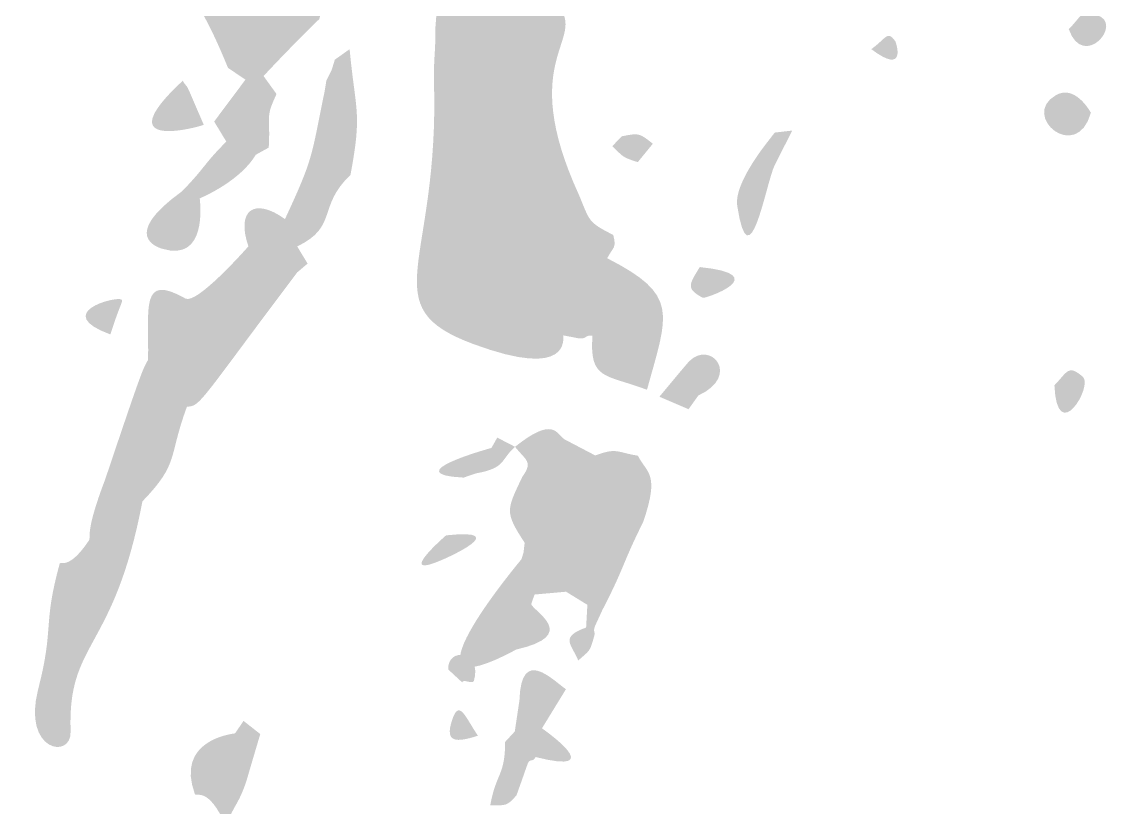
# Model space of a CAD drawing. Header units: millimetres. Extents: x 1296 to 1509, y 27 to 134.
# Drawn here: x 1463.61 to 1481.12, y 63.81 to 76.28 of the extents above; entities that cross this region are included whole.
import ezdxf

# ---------------------------------------------------------------- set-up
doc = ezdxf.new("R2010")
doc.units = ezdxf.units.MM

msp = doc.modelspace()

# ---------------------------------------------------------------- hatches: boundary and pattern name
at = {"true_color": 0x080808, "transparency": 33554687}
h = msp.add_hatch(color=18, dxfattribs=at)
edge = h.paths.add_edge_path(flags=0)
edge.add_spline(control_points=[(1472.139, 78.349), (1472.351, 77.661), (1472.495, 77.614), (1472.078, 77.024), (1471.987, 76.894), (1471.925, 76.769), (1472.119, 76.541), (1472.592, 75.986), (1471.448, 75.72), (1472.455, 73.531), (1472.627, 73.118), (1472.595, 73.104), (1472.997, 72.902), (1473.052, 72.685), (1472.996, 72.717), (1472.901, 72.532), (1472.441, 72.043), (1472.972, 71.881), (1472.667, 71.305), (1472.549, 71.315), (1472.571, 71.25), (1472.461, 71.259), (1472.44, 71.261), (1472.461, 71.259), (1472.205, 71.308), (1471.86, 71.568), (1471.882, 71.621), (1471.427, 71.555), (1471.16, 71.517), (1470.627, 72.45), (1470.854, 72.804), (1471.196, 73.339), (1470.328, 73.41), (1470.696, 73.92), (1470.74, 73.981), (1471.001, 74.936), (1471.026, 75.025), (1470.94, 75.09), (1471.051, 75.129), (1470.968, 75.192), (1470.953, 75.203), (1470.968, 75.192), (1470.756, 75.279), (1470.699, 75.371), (1470.371, 76.201), (1470.202, 75.426), (1470.202, 75.426), (1470.151, 75.339), (1470.151, 75.339), (1470.148, 75.775), (1470.175, 75.749), (1470.174, 76.196), (1470.725, 76.127), (1470.555, 76.411), (1470.754, 77.018), (1471.601, 77.021), (1471.594, 77.103), (1471.588, 77.171), (1471.583, 77.225), (1471.135, 77.396), (1471.145, 77.533), (1471.151, 77.61), (1471.156, 77.602), (1471.275, 77.965), (1471.275, 77.965), (1471.423, 78.031), (1471.423, 78.031), (1471.477, 78.063), (1471.834, 78.27), (1472.139, 78.349)], knot_values=[0, 0, 0, 0, 1, 1, 1, 2, 2, 2, 3, 3, 3, 4, 4, 4, 5, 5, 5, 6, 6, 6, 7, 7, 7, 8, 8, 8, 9, 9, 9, 10, 10, 10, 11, 11, 11, 12, 12, 12, 13, 13, 13, 14, 14, 14, 15, 15, 15, 16, 16, 16, 17, 17, 17, 18, 18, 18, 19, 19, 19, 20, 20, 20, 21, 21, 21, 22, 22, 22, 23, 23, 23, 23], degree=3, periodic=1)
h = msp.add_hatch(color=18, dxfattribs=at)
edge = h.paths.add_edge_path(flags=0)
edge.add_spline(control_points=[(1467.623, 77.219), (1467.623, 77.219), (1467.816, 77.145), (1467.816, 77.145), (1467.816, 77.145), (1468.088, 77.122), (1468.088, 77.122), (1468.321, 76.887), (1468.297, 76.898), (1468.394, 76.561), (1468.394, 76.561), (1468.331, 76.327), (1468.331, 76.327), (1467.912, 75.922), (1467.515, 75.497), (1467.446, 75.423), (1467.446, 75.423), (1467.159, 75.366), (1467.159, 75.366), (1467.159, 75.366), (1466.882, 75.552), (1466.882, 75.552), (1466.469, 76.564), (1466.339, 76.549), (1466.404, 76.614), (1466.896, 77.109), (1467.035, 76.838), (1467.623, 77.219)], knot_values=[0, 0, 0, 0, 1, 1, 1, 2, 2, 2, 3, 3, 3, 4, 4, 4, 5, 5, 5, 6, 6, 6, 7, 7, 7, 8, 8, 8, 9, 9, 9, 9], degree=3, periodic=1)
h = msp.add_hatch(color=18, dxfattribs=at)
edge = h.paths.add_edge_path(flags=0)
edge.add_spline(control_points=[(1470.445, 77.326), (1470.445, 77.326), (1470.754, 77.018), (1470.754, 77.018), (1470.555, 76.411), (1470.725, 76.127), (1470.174, 76.196), (1470.174, 76.196), (1470.253, 77.196), (1470.253, 77.196), (1470.253, 77.196), (1470.445, 77.326), (1470.445, 77.326)], knot_values=[0, 0, 0, 0, 1, 1, 1, 2, 2, 2, 3, 3, 3, 4, 4, 4, 4], degree=3, periodic=1)
h = msp.add_hatch(color=18, dxfattribs=at)
edge = h.paths.add_edge_path(flags=0)
edge.add_spline(control_points=[(1480.227, 76.167), (1480.436, 76.374), (1480.4, 76.468), (1480.666, 76.393), (1481.119, 76.266), (1480.458, 75.502), (1480.227, 76.167)], knot_values=[0, 0, 0, 0, 1, 1, 1, 2, 2, 2, 2], degree=3, periodic=1)
h = msp.add_hatch(color=18, dxfattribs=at)
edge = h.paths.add_edge_path(flags=0)
edge.add_spline(control_points=[(1470.202, 75.426), (1470.371, 76.201), (1470.699, 75.371), (1470.756, 75.279), (1470.715, 75.3), (1470.716, 75.272), (1470.202, 75.426)], knot_values=[0, 0, 0, 0, 1, 1, 1, 2, 2, 2, 2], degree=3, periodic=1)
h = msp.add_hatch(color=18, dxfattribs=at)
edge = h.paths.add_edge_path(flags=0)
edge.add_spline(control_points=[(1471.17, 75.351), (1470.954, 75.674), (1470.758, 75.762), (1471.102, 75.921), (1471.845, 76.264), (1471.254, 75.579), (1471.17, 75.351)], knot_values=[0, 0, 0, 0, 1, 1, 1, 2, 2, 2, 2], degree=3, periodic=1)
h = msp.add_hatch(color=18, dxfattribs=at)
edge = h.paths.add_edge_path(flags=0)
edge.add_spline(control_points=[(1477.093, 75.849), (1477.334, 76.024), (1477.346, 76.154), (1477.471, 75.979), (1477.49, 75.953), (1477.661, 75.422), (1477.093, 75.849)], knot_values=[0, 0, 0, 0, 1, 1, 1, 2, 2, 2, 2], degree=3, periodic=1)
h = msp.add_hatch(color=18, dxfattribs=at)
edge = h.paths.add_edge_path(flags=0)
edge.add_spline(control_points=[(1468.812, 75.849), (1468.907, 74.842), (1469.014, 74.861), (1468.826, 73.855), (1468.292, 73.345), (1468.636, 73.038), (1467.981, 72.719), (1467.981, 72.719), (1467.774, 72.738), (1467.774, 72.738), (1467.774, 72.738), (1467.786, 73.153), (1467.786, 73.153), (1468.247, 74.142), (1468.199, 74.133), (1468.416, 75.183), (1468.416, 75.183), (1468.443, 75.35), (1468.443, 75.35), (1468.443, 75.35), (1468.526, 75.516), (1468.526, 75.516), (1468.526, 75.516), (1468.578, 75.683), (1468.578, 75.683), (1468.578, 75.683), (1468.812, 75.849), (1468.812, 75.849)], knot_values=[0, 0, 0, 0, 1, 1, 1, 2, 2, 2, 3, 3, 3, 4, 4, 4, 5, 5, 5, 6, 6, 6, 7, 7, 7, 8, 8, 8, 9, 9, 9, 9], degree=3, periodic=1)
h = msp.add_hatch(color=18, dxfattribs=at)
edge = h.paths.add_edge_path(flags=0)
edge.add_spline(control_points=[(1466.165, 75.35), (1466.201, 75.27), (1466.215, 75.297), (1466.258, 75.203), (1466.278, 75.159), (1466.276, 75.162), (1466.497, 74.649), (1466.442, 74.622), (1464.918, 74.195), (1466.165, 75.35)], knot_values=[0, 0, 0, 0, 1, 1, 1, 2, 2, 2, 3, 3, 3, 3], degree=3, periodic=1)
h = msp.add_hatch(color=18, dxfattribs=at)
edge = h.paths.add_edge_path(flags=0)
edge.add_spline(control_points=[(1467.159, 75.366), (1467.159, 75.366), (1467.446, 75.423), (1467.446, 75.423), (1467.446, 75.423), (1467.652, 75.138), (1467.652, 75.138), (1467.504, 74.815), (1467.533, 74.835), (1467.536, 74.498), (1467.536, 74.498), (1467.529, 74.288), (1467.529, 74.288), (1467.529, 74.288), (1467.325, 74.175), (1467.325, 74.175), (1467.325, 74.175), (1466.855, 74.383), (1466.855, 74.383), (1466.855, 74.383), (1466.662, 74.701), (1466.662, 74.701), (1466.662, 74.701), (1467.159, 75.366), (1467.159, 75.366)], knot_values=[0, 0, 0, 0, 1, 1, 1, 2, 2, 2, 3, 3, 3, 4, 4, 4, 5, 5, 5, 6, 6, 6, 7, 7, 7, 8, 8, 8, 8], degree=3, periodic=1)
h = msp.add_hatch(color=18, dxfattribs=at)
edge = h.paths.add_edge_path(flags=0)
edge.add_spline(control_points=[(1470.151, 75.339), (1470.151, 75.339), (1470.202, 75.426), (1470.202, 75.426), (1470.716, 75.272), (1470.715, 75.3), (1470.756, 75.279), (1470.968, 75.192), (1470.953, 75.203), (1470.968, 75.192), (1471.051, 75.129), (1470.94, 75.09), (1471.026, 75.025), (1471.001, 74.936), (1470.74, 73.981), (1470.696, 73.92), (1470.328, 73.41), (1471.196, 73.339), (1470.854, 72.804), (1470.627, 72.45), (1471.16, 71.517), (1471.427, 71.555), (1471.882, 71.621), (1471.86, 71.568), (1472.205, 71.308), (1472.196, 71.271), (1472.336, 70.592), (1470.775, 71.171), (1469.161, 71.769), (1470.242, 72.419), (1470.151, 75.339)], knot_values=[0, 0, 0, 0, 1, 1, 1, 2, 2, 2, 3, 3, 3, 4, 4, 4, 5, 5, 5, 6, 6, 6, 7, 7, 7, 8, 8, 8, 9, 9, 9, 10, 10, 10, 10], degree=3, periodic=1)
h = msp.add_hatch(color=18, dxfattribs=at)
edge = h.paths.add_edge_path(flags=0)
edge.add_spline(control_points=[(1480.578, 74.84), (1480.355, 74.031), (1479.45, 74.792), (1480.022, 75.119), (1480.32, 75.291), (1480.554, 74.883), (1480.578, 74.84)], knot_values=[0, 0, 0, 0, 1, 1, 1, 2, 2, 2, 2], degree=3, periodic=1)
h = msp.add_hatch(color=18, dxfattribs=at)
edge = h.paths.add_edge_path(flags=0)
edge.add_spline(control_points=[(1473.132, 74.467), (1473.404, 74.519), (1473.406, 74.524), (1473.625, 74.349), (1473.625, 74.349), (1473.386, 74.057), (1473.386, 74.057), (1473.142, 74.135), (1473.158, 74.136), (1472.983, 74.312), (1472.983, 74.312), (1473.132, 74.467), (1473.132, 74.467)], knot_values=[0, 0, 0, 0, 1, 1, 1, 2, 2, 2, 3, 3, 3, 4, 4, 4, 4], degree=3, periodic=1)
msp.add_hatch(color=18, dxfattribs=at).paths.add_polyline_path([(1475.56, 74.526), (1475.838, 74.558), (1475.557, 74.005), (1475.432, 74.36)], flags=0)
h = msp.add_hatch(color=18, dxfattribs=at)
edge = h.paths.add_edge_path(flags=0)
edge.add_spline(control_points=[(1466.855, 74.383), (1466.855, 74.383), (1467.325, 74.175), (1467.325, 74.175), (1467.073, 73.762), (1466.515, 73.518), (1466.433, 73.482), (1466.433, 73.482), (1466.152, 73.594), (1466.152, 73.594), (1466.532, 73.985), (1466.477, 74.003), (1466.855, 74.383)], knot_values=[0, 0, 0, 0, 1, 1, 1, 2, 2, 2, 3, 3, 3, 4, 4, 4, 4], degree=3, periodic=1)
h = msp.add_hatch(color=18, dxfattribs=at)
edge = h.paths.add_edge_path(flags=0)
edge.add_spline(control_points=[(1475.432, 74.36), (1475.432, 74.36), (1475.557, 74.005), (1475.557, 74.005), (1475.413, 73.691), (1475.155, 72.12), (1474.964, 73.368), (1474.913, 73.698), (1475.378, 74.291), (1475.432, 74.36)], knot_values=[0, 0, 0, 0, 1, 1, 1, 2, 2, 2, 3, 3, 3, 3], degree=3, periodic=1)
h = msp.add_hatch(color=18, dxfattribs=at)
edge = h.paths.add_edge_path(flags=0)
edge.add_spline(control_points=[(1466.152, 73.594), (1466.152, 73.594), (1466.433, 73.482), (1466.433, 73.482), (1466.442, 73.402), (1466.553, 72.466), (1465.84, 72.682), (1465.767, 72.704), (1465.166, 72.886), (1466.152, 73.594)], knot_values=[0, 0, 0, 0, 1, 1, 1, 2, 2, 2, 3, 3, 3, 3], degree=3, periodic=1)
h = msp.add_hatch(color=18, dxfattribs=at)
edge = h.paths.add_edge_path(flags=0)
edge.add_spline(control_points=[(1467.786, 73.153), (1467.786, 73.153), (1467.774, 72.738), (1467.774, 72.738), (1467.489, 72.618), (1467.501, 72.613), (1467.206, 72.721), (1467.007, 73.29), (1467.297, 73.508), (1467.786, 73.153)], knot_values=[0, 0, 0, 0, 1, 1, 1, 2, 2, 2, 3, 3, 3, 3], degree=3, periodic=1)
h = msp.add_hatch(color=18, dxfattribs=at)
edge = h.paths.add_edge_path(flags=0)
edge.add_spline(control_points=[(1471.956, 72.984), (1472.276, 72.837), (1472.491, 72.795), (1472.217, 72.565), (1472.187, 72.54), (1471.553, 72.166), (1471.956, 72.984)], knot_values=[0, 0, 0, 0, 1, 1, 1, 2, 2, 2, 2], degree=3, periodic=1)
h = msp.add_hatch(color=18, dxfattribs=at)
edge = h.paths.add_edge_path(flags=0)
edge.add_spline(control_points=[(1467.206, 72.721), (1467.501, 72.613), (1467.489, 72.618), (1467.774, 72.738), (1467.774, 72.738), (1467.981, 72.719), (1467.981, 72.719), (1467.981, 72.719), (1468.145, 72.447), (1468.145, 72.447), (1468.145, 72.447), (1467.981, 72.308), (1467.981, 72.308), (1466.429, 70.252), (1466.449, 70.184), (1466.23, 70.177), (1466.113, 70.687), (1465.997, 70.586), (1465.613, 70.918), (1465.632, 71.736), (1465.479, 72.306), (1466.207, 71.893), (1466.38, 71.794), (1467.137, 72.643), (1467.206, 72.721)], knot_values=[0, 0, 0, 0, 1, 1, 1, 2, 2, 2, 3, 3, 3, 4, 4, 4, 5, 5, 5, 6, 6, 6, 7, 7, 7, 8, 8, 8, 8], degree=3, periodic=1)
h = msp.add_hatch(color=18, dxfattribs=at)
edge = h.paths.add_edge_path(flags=0)
edge.add_spline(control_points=[(1472.901, 72.532), (1474.042, 71.949), (1473.873, 71.674), (1473.532, 70.445), (1472.872, 70.696), (1472.615, 70.593), (1472.667, 71.305), (1472.972, 71.881), (1472.441, 72.043), (1472.901, 72.532)], knot_values=[0, 0, 0, 0, 1, 1, 1, 2, 2, 2, 3, 3, 3, 3], degree=3, periodic=1)
h = msp.add_hatch(color=18, dxfattribs=at)
edge = h.paths.add_edge_path(flags=0)
edge.add_spline(control_points=[(1474.37, 72.392), (1475.57, 72.273), (1474.453, 71.886), (1474.419, 71.904), (1474.148, 72.049), (1474.197, 72.111), (1474.37, 72.392)], knot_values=[0, 0, 0, 0, 1, 1, 1, 2, 2, 2, 2], degree=3, periodic=1)
h = msp.add_hatch(color=18, dxfattribs=at)
edge = h.paths.add_edge_path(flags=0)
edge.add_spline(control_points=[(1465.015, 71.323), (1464.076, 71.666), (1465.102, 71.933), (1465.189, 71.877), (1465.228, 71.852), (1465.177, 71.838), (1465.015, 71.323)], knot_values=[0, 0, 0, 0, 1, 1, 1, 2, 2, 2, 2], degree=3, periodic=1)
h = msp.add_hatch(color=18, dxfattribs=at)
edge = h.paths.add_edge_path(flags=0)
edge.add_spline(control_points=[(1473.729, 70.335), (1473.767, 70.38), (1474.164, 70.858), (1474.2, 70.895), (1474.539, 71.245), (1475.034, 70.669), (1474.347, 70.354), (1474.347, 70.354), (1474.192, 70.137), (1474.192, 70.137), (1474.192, 70.137), (1473.729, 70.335), (1473.729, 70.335)], knot_values=[0, 0, 0, 0, 1, 1, 1, 2, 2, 2, 3, 3, 3, 4, 4, 4, 4], degree=3, periodic=1)
h = msp.add_hatch(color=18, dxfattribs=at)
edge = h.paths.add_edge_path(flags=0)
edge.add_spline(control_points=[(1465.613, 70.918), (1465.997, 70.586), (1466.113, 70.687), (1466.23, 70.177), (1465.928, 69.359), (1466.114, 69.286), (1465.523, 68.674), (1465.22, 68.838), (1465.236, 68.823), (1464.933, 69.025), (1465.512, 70.748), (1465.531, 70.78), (1465.613, 70.918)], knot_values=[0, 0, 0, 0, 1, 1, 1, 2, 2, 2, 3, 3, 3, 4, 4, 4, 4], degree=3, periodic=1)
h = msp.add_hatch(color=18, dxfattribs=at)
edge = h.paths.add_edge_path(flags=0)
edge.add_spline(control_points=[(1479.999, 70.516), (1480.206, 70.728), (1480.216, 70.855), (1480.452, 70.649), (1480.615, 70.506), (1480.042, 69.531), (1479.999, 70.516)], knot_values=[0, 0, 0, 0, 1, 1, 1, 2, 2, 2, 2], degree=3, periodic=1)
h = msp.add_hatch(color=18, dxfattribs=at)
edge = h.paths.add_edge_path(flags=0)
edge.add_spline(control_points=[(1472.226, 69.657), (1472.008, 69.222), (1472.13, 69.006), (1472.604, 69.179), (1472.932, 68.383), (1472.241, 68.353), (1472.062, 68.2), (1471.853, 68.704), (1472.014, 68.818), (1471.552, 69.061), (1471.726, 69.307), (1471.617, 69.316), (1471.438, 69.54), (1472.061, 70.04), (1472.097, 69.735), (1472.226, 69.657)], knot_values=[0, 0, 0, 0, 1, 1, 1, 2, 2, 2, 3, 3, 3, 4, 4, 4, 5, 5, 5, 5], degree=3, periodic=1)
h = msp.add_hatch(color=18, dxfattribs=at)
edge = h.paths.add_edge_path(flags=0)
edge.add_spline(control_points=[(1471.156, 69.686), (1471.156, 69.686), (1471.438, 69.54), (1471.438, 69.54), (1471.203, 69.334), (1471.297, 69.205), (1470.828, 69.121), (1470.828, 69.121), (1471.063, 69.522), (1471.063, 69.522), (1471.063, 69.522), (1471.156, 69.686), (1471.156, 69.686)], knot_values=[0, 0, 0, 0, 1, 1, 1, 2, 2, 2, 3, 3, 3, 4, 4, 4, 4], degree=3, periodic=1)
h = msp.add_hatch(color=18, dxfattribs=at)
edge = h.paths.add_edge_path(flags=0)
edge.add_spline(control_points=[(1471.063, 69.522), (1471.063, 69.522), (1470.828, 69.121), (1470.828, 69.121), (1470.614, 69.052), (1470.632, 69.051), (1470.614, 69.052), (1469.557, 69.105), (1471.013, 69.509), (1471.063, 69.522)], knot_values=[0, 0, 0, 0, 1, 1, 1, 2, 2, 2, 3, 3, 3, 3], degree=3, periodic=1)
h = msp.add_hatch(color=18, dxfattribs=at)
edge = h.paths.add_edge_path(flags=0)
edge.add_spline(control_points=[(1472.226, 69.657), (1472.226, 69.657), (1472.711, 69.403), (1472.711, 69.403), (1472.711, 69.403), (1472.604, 69.179), (1472.604, 69.179), (1472.13, 69.006), (1472.008, 69.222), (1472.226, 69.657)], knot_values=[0, 0, 0, 0, 1, 1, 1, 2, 2, 2, 3, 3, 3, 3], degree=3, periodic=1)
h = msp.add_hatch(color=18, dxfattribs=at)
edge = h.paths.add_edge_path(flags=0)
edge.add_spline(control_points=[(1472.711, 69.403), (1473.058, 69.53), (1473.04, 69.456), (1473.388, 69.399), (1473.527, 69.119), (1473.741, 69.131), (1473.472, 68.348), (1473.123, 67.646), (1473.186, 67.65), (1472.823, 66.948), (1472.823, 66.948), (1472.586, 67.033), (1472.586, 67.033), (1472.586, 67.033), (1472.248, 67.241), (1472.248, 67.241), (1472.336, 67.737), (1472.173, 67.701), (1472.062, 68.2), (1472.241, 68.353), (1472.932, 68.383), (1472.604, 69.179), (1472.604, 69.179), (1472.711, 69.403), (1472.711, 69.403)], knot_values=[0, 0, 0, 0, 1, 1, 1, 2, 2, 2, 3, 3, 3, 4, 4, 4, 5, 5, 5, 6, 6, 6, 7, 7, 7, 8, 8, 8, 8], degree=3, periodic=1)
h = msp.add_hatch(color=18, dxfattribs=at)
edge = h.paths.add_edge_path(flags=0)
edge.add_spline(control_points=[(1464.933, 69.025), (1465.236, 68.823), (1465.22, 68.838), (1465.523, 68.674), (1465.069, 66.275), (1464.33, 66.475), (1464.384, 65.024), (1464.4, 64.573), (1463.613, 64.707), (1463.868, 65.691), (1464.126, 66.686), (1463.938, 66.7), (1464.21, 67.685), (1464.222, 67.731), (1464.349, 67.573), (1464.671, 68.049), (1464.717, 68.116), (1464.598, 68.149), (1464.933, 69.025)], knot_values=[0, 0, 0, 0, 1, 1, 1, 2, 2, 2, 3, 3, 3, 4, 4, 4, 5, 5, 5, 6, 6, 6, 6], degree=3, periodic=1)
h = msp.add_hatch(color=18, dxfattribs=at)
edge = h.paths.add_edge_path(flags=0)
edge.add_spline(control_points=[(1471.552, 69.061), (1472.014, 68.818), (1471.853, 68.704), (1472.062, 68.2), (1472.173, 67.701), (1472.336, 67.737), (1472.248, 67.241), (1472.248, 67.241), (1471.747, 67.196), (1471.747, 67.196), (1471.82, 67.42), (1471.743, 67.401), (1471.54, 67.756), (1471.54, 67.756), (1471.572, 67.86), (1471.572, 67.86), (1471.572, 67.86), (1471.591, 68.017), (1471.591, 68.017), (1471.266, 68.513), (1471.306, 68.538), (1471.552, 69.061)], knot_values=[0, 0, 0, 0, 1, 1, 1, 2, 2, 2, 3, 3, 3, 4, 4, 4, 5, 5, 5, 6, 6, 6, 7, 7, 7, 7], degree=3, periodic=1)
h = msp.add_hatch(color=18, dxfattribs=at)
edge = h.paths.add_edge_path(flags=0)
edge.add_spline(control_points=[(1470.343, 68.135), (1471.435, 68.252), (1470.318, 67.762), (1470.289, 67.75), (1469.514, 67.411), (1470.319, 68.115), (1470.343, 68.135)], knot_values=[0, 0, 0, 0, 1, 1, 1, 2, 2, 2, 2], degree=3, periodic=1)
h = msp.add_hatch(color=18, dxfattribs=at)
edge = h.paths.add_edge_path(flags=0)
edge.add_spline(control_points=[(1471.54, 67.756), (1471.743, 67.401), (1471.82, 67.42), (1471.747, 67.196), (1471.747, 67.196), (1471.694, 67.041), (1471.694, 67.041), (1471.369, 66.775), (1471.427, 66.75), (1471.459, 66.324), (1469.437, 65.236), (1471.467, 67.668), (1471.54, 67.756)], knot_values=[0, 0, 0, 0, 1, 1, 1, 2, 2, 2, 3, 3, 3, 4, 4, 4, 4], degree=3, periodic=1)
h = msp.add_hatch(color=18, dxfattribs=at)
edge = h.paths.add_edge_path(flags=0)
edge.add_spline(control_points=[(1471.694, 67.041), (1471.76, 66.911), (1472.447, 66.547), (1471.459, 66.324), (1471.427, 66.75), (1471.369, 66.775), (1471.694, 67.041)], knot_values=[0, 0, 0, 0, 1, 1, 1, 2, 2, 2, 2], degree=3, periodic=1)
h = msp.add_hatch(color=18, dxfattribs=at)
edge = h.paths.add_edge_path(flags=0)
edge.add_spline(control_points=[(1472.586, 67.033), (1472.586, 67.033), (1472.823, 66.948), (1472.823, 66.948), (1472.704, 66.687), (1472.712, 66.709), (1472.704, 66.687), (1472.672, 66.6), (1472.721, 66.606), (1472.69, 66.522), (1472.69, 66.522), (1472.566, 66.672), (1472.566, 66.672), (1472.566, 66.672), (1472.586, 67.033), (1472.586, 67.033)], knot_values=[0, 0, 0, 0, 1, 1, 1, 2, 2, 2, 3, 3, 3, 4, 4, 4, 5, 5, 5, 5], degree=3, periodic=1)
h = msp.add_hatch(color=18, dxfattribs=at)
edge = h.paths.add_edge_path(flags=0)
edge.add_spline(control_points=[(1472.566, 66.672), (1472.566, 66.672), (1472.69, 66.522), (1472.69, 66.522), (1472.625, 66.281), (1472.62, 66.31), (1472.441, 66.149), (1472.347, 66.395), (1472.13, 66.52), (1472.566, 66.672)], knot_values=[0, 0, 0, 0, 1, 1, 1, 2, 2, 2, 3, 3, 3, 3], degree=3, periodic=1)
h = msp.add_hatch(color=18, dxfattribs=at)
edge = h.paths.add_edge_path(flags=0)
edge.add_spline(control_points=[(1470.598, 65.803), (1470.598, 65.803), (1470.378, 66.007), (1470.378, 66.007), (1470.36, 66.374), (1470.924, 66.296), (1470.785, 65.827), (1470.767, 65.766), (1470.616, 65.863), (1470.598, 65.803)], knot_values=[0, 0, 0, 0, 1, 1, 1, 2, 2, 2, 3, 3, 3, 3], degree=3, periodic=1)
h = msp.add_hatch(color=18, dxfattribs=at)
edge = h.paths.add_edge_path(flags=0)
edge.add_spline(control_points=[(1472.246, 65.694), (1472.246, 65.694), (1471.865, 65.073), (1471.865, 65.073), (1471.865, 65.073), (1471.434, 65.024), (1471.434, 65.024), (1471.434, 65.024), (1471.508, 65.519), (1471.508, 65.519), (1471.533, 66.382), (1472.038, 65.835), (1472.246, 65.694)], knot_values=[0, 0, 0, 0, 1, 1, 1, 2, 2, 2, 3, 3, 3, 4, 4, 4, 4], degree=3, periodic=1)
h = msp.add_hatch(color=18, dxfattribs=at)
edge = h.paths.add_edge_path(flags=0)
edge.add_spline(control_points=[(1470.849, 64.956), (1470.502, 64.845), (1470.322, 64.844), (1470.436, 65.196), (1470.551, 65.553), (1470.645, 65.255), (1470.849, 64.956)], knot_values=[0, 0, 0, 0, 1, 1, 1, 2, 2, 2, 2], degree=3, periodic=1)
h = msp.add_hatch(color=18, dxfattribs=at)
edge = h.paths.add_edge_path(flags=0)
edge.add_spline(control_points=[(1467.394, 64.982), (1467.176, 64.25), (1467.181, 64.254), (1467.159, 64.192), (1467.027, 63.828), (1466.979, 63.872), (1466.852, 63.52), (1466.564, 64.171), (1466.375, 63.977), (1466.356, 64.03), (1466.049, 64.867), (1466.903, 64.981), (1466.993, 64.993), (1466.993, 64.993), (1467.129, 65.191), (1467.129, 65.191), (1467.129, 65.191), (1467.394, 64.982), (1467.394, 64.982)], knot_values=[0, 0, 0, 0, 1, 1, 1, 2, 2, 2, 3, 3, 3, 4, 4, 4, 5, 5, 5, 6, 6, 6, 6], degree=3, periodic=1)
h = msp.add_hatch(color=18, dxfattribs=at)
edge = h.paths.add_edge_path(flags=0)
edge.add_spline(control_points=[(1471.434, 65.024), (1471.434, 65.024), (1471.865, 65.073), (1471.865, 65.073), (1471.896, 65.052), (1472.951, 64.316), (1471.764, 64.618), (1471.726, 64.532), (1471.676, 64.595), (1471.645, 64.525), (1471.627, 64.485), (1471.631, 64.487), (1471.461, 64.01), (1471.461, 64.01), (1471.044, 63.85), (1471.044, 63.85), (1471.138, 64.373), (1471.279, 64.315), (1471.281, 64.858), (1471.281, 64.858), (1471.434, 65.024), (1471.434, 65.024)], knot_values=[0, 0, 0, 0, 1, 1, 1, 2, 2, 2, 3, 3, 3, 4, 4, 4, 5, 5, 5, 6, 6, 6, 7, 7, 7, 7], degree=3, periodic=1)
h = msp.add_hatch(color=18, dxfattribs=at)
edge = h.paths.add_edge_path(flags=0)
edge.add_spline(control_points=[(1471.461, 64.01), (1471.3, 63.829), (1471.293, 63.855), (1471.044, 63.85), (1471.044, 63.85), (1471.461, 64.01), (1471.461, 64.01)], knot_values=[0, 0, 0, 0, 1, 1, 1, 2, 2, 2, 2], degree=3, periodic=1)

doc.saveas('drawing.dxf')
